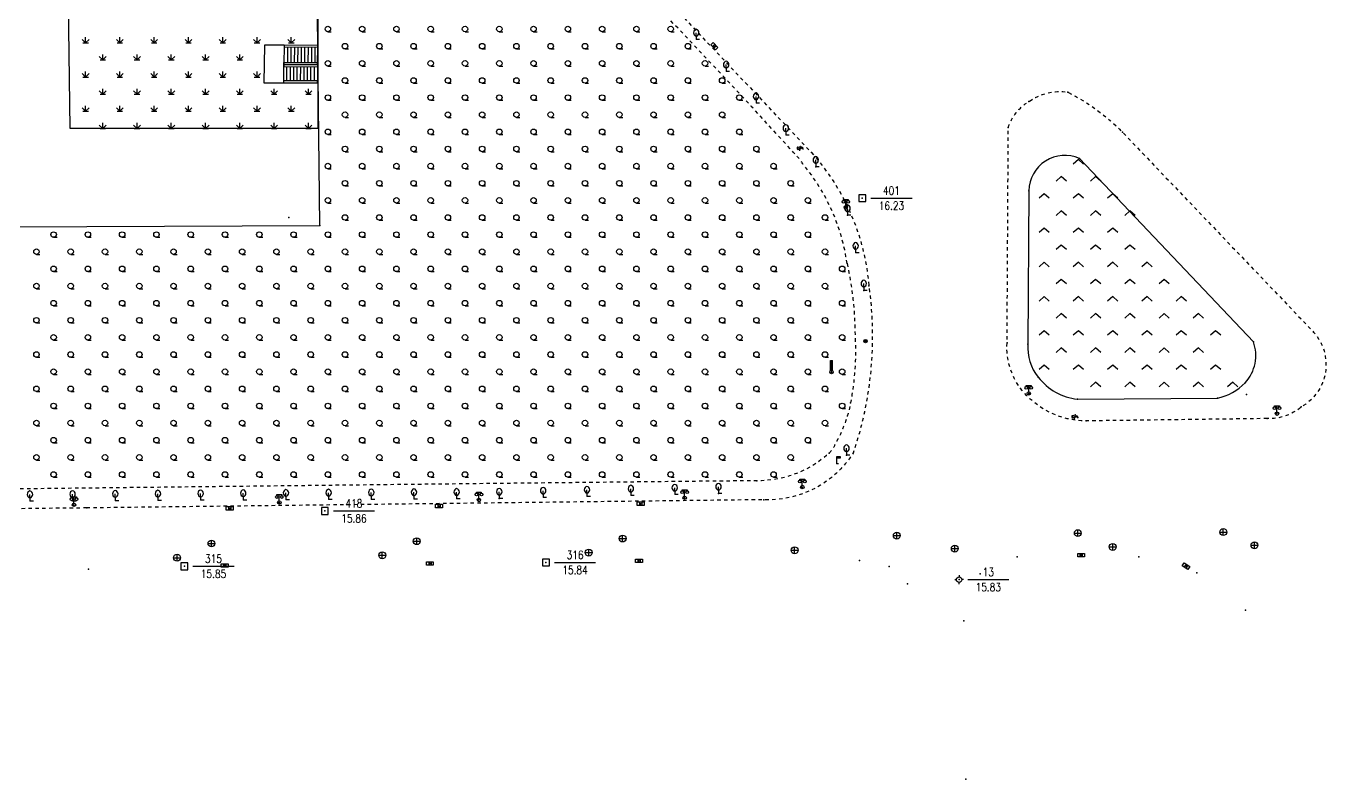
# Model space of a CAD drawing. Extents: x 1060 to 1934, y 610 to 1562.
# Drawn here: x 1744 to 1933.5, y 1170.9 to 1280.8 of the extents above; entities that cross this region are included whole.
import ezdxf
from ezdxf.enums import TextEntityAlignment as Align

# ---------------------------------------------------------------- set-up
doc = ezdxf.new("R2010")
doc.units = 0
doc.header["$LTSCALE"] = 0.5
doc.header["$PDSIZE"] = 0.2
doc.linetypes.add('X6', pattern=[2, 1, -1])
doc.layers.get('0').update_dxf_attribs({"linetype": 'CONTINUOUS'})
doc.layers.add('ASSIST', color=7, linetype='CONTINUOUS', plot=False)
for name, color, linetype in [('COMPONENT', 4, 'CONTINUOUS'), ('DLDW', 11, 'CONTINUOUS'), ('DLSS', 4, 'CONTINUOUS'), ('GXYZ', 2, 'CONTINUOUS'), ('JMD', 6, 'CONTINUOUS'), ('KZD', 1, 'CONTINUOUS'), ('ZBTZ', 3, 'CONTINUOUS'), ('ZDH', 1, 'CONTINUOUS')]:
    doc.layers.add(name, color=color, linetype=linetype)
doc.styles.add('HZ', font='rs.shx', dxfattribs={"width": 0.8, "bigfont": 'hztxt.shx'})

# ---------------------------------------------------------------- blocks, each defined once
blk = doc.blocks.new('gc041')
for p, q in [((-1, 0.5), (1, 0.5)), ((-1, -0.5), (-1, 0.5)), ((-0.33, 0.5), (-0.33, -0.5)), ((0.33, 0.5), (0.33, -0.5)), ((1, 0.5), (1, -0.5)), ((1, -0.5), (-1, -0.5))]:
    blk.add_line(p, q)
blk = doc.blocks.new('gc043')
for p, q in [((-1, 0), (1, 0)), ((0, -1), (0, 1))]:
    blk.add_line(p, q)
blk.add_circle((0, 0), 1)
blk = doc.blocks.new('gc097')
for p, q in [((-0.7, 2), (-0.7, 2.3)), ((-0.7, 2.3), (0.7, 2.3)), ((0, 0.5), (0, 2.3)), ((0.7, 2.3), (0.7, 2))]:
    blk.add_line(p, q)
for centre, radius in [((-0.7, 1.6), 0.4), ((0, 0), 0.5), ((0.73, 1.6), 0.4)]:
    blk.add_circle(centre, radius)
blk = doc.blocks.new('gcbj0612')
for p, q in [((-0.75, 0.26), (0.16, 0.53)), ((-0.57, -0.34), (0.34, -0.07))]:
    blk.add_line(p, q)
at = {"flags": 128}
for points in [[(-0.73, 0.26), (-0.77, 0.25), (-0.79, 0.23), (-0.81, 0.19), (-0.83, 0.15), (-0.84, 0.1), (-0.84, 0.05), (-0.84, -0.01), (-0.83, -0.07), (-0.81, -0.12), (-0.79, -0.18), (-0.77, -0.23), (-0.74, -0.27), (-0.7, -0.3), (-0.67, -0.33), (-0.63, -0.34), (-0.6, -0.34), (-0.57, -0.34), (-0.54, -0.32), (-0.51, -0.29), (-0.49, -0.25), (-0.48, -0.2), (-0.47, -0.15), (-0.47, -0.1), (-0.48, -0.04), (-0.49, 0.02), (-0.51, 0.07), (-0.54, 0.13), (-0.56, 0.17), (-0.6, 0.21), (-0.63, 0.24), (-0.67, 0.26), (-0.7, 0.27)], [(-0.71, 0.18), (-0.72, 0.17), (-0.75, 0.12), (-0.75, 0.04), (-0.74, -0.06), (-0.7, -0.15), (-0.66, -0.22), (-0.62, -0.25), (-0.6, -0.26), (-0.59, -0.24), (-0.57, -0.2), (-0.56, -0.12), (-0.58, -0.02), (-0.61, 0.08), (-0.66, 0.14), (-0.7, 0.17)]]:
    blk.add_lwpolyline(points, close=True, dxfattribs=at)
blk.add_lwpolyline([(0.3, -0.08), (0.33, -0.07), (0.36, -0.05), (0.38, -0.02), (0.4, 0.02), (0.41, 0.07), (0.42, 0.12), (0.41, 0.18), (0.41, 0.23), (0.39, 0.29), (0.37, 0.35), (0.35, 0.4), (0.32, 0.44), (0.28, 0.48), (0.25, 0.51), (0.21, 0.52), (0.18, 0.53), (0.15, 0.52)], dxfattribs=at)
at = {"extrusion": (0, 0, -1), "flags": 128}
blk.add_lwpolyline([(-0.4, 0.25), (-0.51, 0.28), (-0.61, 0.29), (-0.69, 0.27), (-0.77, 0.2), (-0.81, 0.09), (-0.82, -0.01), (-0.8, -0.06), (-0.76, -0.08), (-0.7, -0.09), (-0.64, -0.09), (-0.59, -0.07), (-0.57, -0.04), (-0.59, -0.01), (-0.63, 0.02), (-0.69, 0.03), (-0.75, 0.03), (-0.79, 0.02), (-0.84, -0.01), (-0.89, -0.1), (-0.91, -0.19), (-0.9, -0.29), (-0.87, -0.38)], dxfattribs=at)
blk.add_lwpolyline([(-0.09, -0.2), (-0.22, -0.54), (0.05, -0.54)], close=True)
blk = doc.blocks.new('*U25')
at = {"linetype": 'Continuous'}
for points in [[(-0.5, 0.06), (-0.49, -0.11), (-0.49, 0.11)], [(-0.5, 0), (-0.5, -0.06), (-0.5, 0.06)], [(-0.49, -0.11), (-0.5, 0.06), (-0.5, -0.06)], [(-0.49, 0.11), (-0.47, -0.17), (-0.47, 0.17)], [(-0.47, -0.17), (-0.49, 0.11), (-0.49, -0.11)], [(-0.47, 0.17), (-0.45, -0.22), (-0.45, 0.22)], [(-0.45, -0.22), (-0.47, 0.17), (-0.47, -0.17)], [(-0.45, 0.22), (-0.42, -0.27), (-0.42, 0.27)], [(-0.42, -0.27), (-0.45, 0.22), (-0.45, -0.22)], [(-0.42, 0.27), (-0.39, -0.31), (-0.39, 0.31)], [(-0.39, -0.31), (-0.42, 0.27), (-0.42, -0.27)], [(-0.39, 0.31), (-0.35, -0.35), (-0.35, 0.35)], [(-0.35, -0.35), (-0.39, 0.31), (-0.39, -0.31)], [(-0.35, 0.35), (-0.31, -0.39), (-0.31, 0.39)], [(-0.31, -0.39), (-0.35, 0.35), (-0.35, -0.35)], [(-0.31, 0.39), (-0.27, -0.42), (-0.27, 0.42)], [(-0.27, -0.42), (-0.31, 0.39), (-0.31, -0.39)], [(-0.27, 0.42), (-0.22, -0.45), (-0.22, 0.45)], [(-0.22, -0.45), (-0.27, 0.42), (-0.27, -0.42)], [(-0.22, 0.45), (-0.17, -0.47), (-0.17, 0.47)], [(-0.17, -0.47), (-0.22, 0.45), (-0.22, -0.45)], [(-0.17, 0.47), (-0.11, -0.49), (-0.11, 0.49)], [(-0.11, -0.49), (-0.17, 0.47), (-0.17, -0.47)], [(-0.11, 0.49), (-0.06, -0.5), (-0.06, 0.5)], [(-0.06, -0.5), (-0.11, 0.49), (-0.11, -0.49)], [(0, -0.5), (-0.06, 0.5), (-0.06, -0.5)], [(-0.06, 0.5), (0, -0.5), (0, 0.5)], [(0.06, -0.5), (0, 0.5), (0, -0.5)], [(0, 0.5), (0.06, -0.5), (0.06, 0.5)], [(0.11, -0.49), (0.06, 0.5), (0.06, -0.5)], [(0.06, 0.5), (0.11, -0.49), (0.11, 0.49)], [(0.17, -0.47), (0.11, 0.49), (0.11, -0.49)], [(0.11, 0.49), (0.17, -0.47), (0.17, 0.47)], [(0.22, -0.45), (0.17, 0.47), (0.17, -0.47)], [(0.17, 0.47), (0.22, -0.45), (0.22, 0.45)], [(0.27, -0.42), (0.22, 0.45), (0.22, -0.45)], [(0.22, 0.45), (0.27, -0.42), (0.27, 0.42)], [(0.31, -0.39), (0.27, 0.42), (0.27, -0.42)], [(0.27, 0.42), (0.31, -0.39), (0.31, 0.39)], [(0.35, -0.35), (0.31, 0.39), (0.31, -0.39)], [(0.31, 0.39), (0.35, -0.35), (0.35, 0.35)], [(0.39, -0.31), (0.35, 0.35), (0.35, -0.35)], [(0.35, 0.35), (0.39, -0.31), (0.39, 0.31)], [(0.42, -0.27), (0.39, 0.31), (0.39, -0.31)], [(0.39, 0.31), (0.42, -0.27), (0.42, 0.27)], [(0.45, -0.22), (0.42, 0.27), (0.42, -0.27)], [(0.42, 0.27), (0.45, -0.22), (0.45, 0.22)], [(0.47, -0.17), (0.45, 0.22), (0.45, -0.22)], [(0.45, 0.22), (0.47, -0.17), (0.47, 0.17)], [(0.49, -0.11), (0.47, 0.17), (0.47, -0.17)], [(0.47, 0.17), (0.49, -0.11), (0.49, 0.11)], [(0.5, -0.06), (0.49, 0.11), (0.49, -0.11)], [(0.49, 0.11), (0.5, -0.06), (0.5, 0.06)], [(0.5, 0), (0.5, 0.06), (0.5, -0.06)]]:
    blk.add_solid(points, dxfattribs=at)
blk = doc.blocks.new('gcbj0106')
blk.add_circle((0, 0), 0.5)
at = {"linetype": 'Continuous'}
blk.add_blockref('*U25', (0, 0), dxfattribs=at)
blk = doc.blocks.new('gcbj0213')
for p, q in [((0, 0), (0, 2)), ((0, 2), (1, 2)), ((1, 1.5), (0, 1.5)), ((0, 0), (0.5, 0)), ((1, 2), (1, 1.5))]:
    blk.add_line(p, q)
blk = doc.blocks.new('*U36')
at = {"linetype": 'Continuous'}
for points in [[(-0.25, 3.43), (-0.09, 0.49), (0.09, 0.49)], [(-0.25, 3.43), (-0.25, 0.43), (-0.09, 0.49)], [(0.09, 0.49), (0.25, 3.43), (-0.25, 3.43)], [(0.25, 3.43), (0.09, 0.49), (0.25, 0.43)]]:
    blk.add_solid(points, dxfattribs=at)
blk = doc.blocks.new('gc283')
for points in [[(-0.25, 0.43), (-0.25, 3.43)], [(-0.25, 3.43), (0.25, 3.43)], [(0.25, 0.43), (0.25, 3.43)]]:
    blk.add_lwpolyline(points)
blk.add_circle((0, 0), 0.5)
at = {"linetype": 'Continuous'}
blk.add_blockref('*U36', (0, 0), dxfattribs=at)
blk = doc.blocks.new('gc211')
for p, q in [((0, 0), (-1.5, -1.32)), ((1.5, -1.32), (0, 0))]:
    blk.add_line(p, q)
blk = doc.blocks.new('gc208')
blk.add_line((0, -0.8), (1, -0.8))
blk.add_circle((0, 0), 0.8)
blk = doc.blocks.new('A$C18D03DA0')
at = {"layer": 'ASSIST', "linetype": 'Continuous', "flags": 128}
for points in [[(0, 0), (4.91, 0.04), (4.93, -2.76), (0.02, -2.8)], [(4.93, -2.76), (0.02, -2.8), (0.04, -5.47), (4.96, -5.43)]]:
    blk.add_lwpolyline(points, close=True, dxfattribs=at)
at = {"layer": 'JMD', "linetype": 'Continuous'}
for p, q in [((0, 0), (4.91, 0.04)), ((0, 0), (0, -0.3)), ((4.91, 0.04), (4.91, -0.26)), ((0, -0.3), (4.91, -0.26)), ((0.41, -0.3), (0.43, -2.49)), ((0.91, -0.29), (0.93, -2.49)), ((1.41, -0.29), (1.43, -2.49)), ((1.91, -0.28), (1.93, -2.48)), ((2.41, -0.28), (2.43, -2.48)), ((2.91, -0.28), (2.93, -2.47)), ((3.41, -0.27), (3.43, -2.47)), ((3.91, -0.27), (3.93, -2.47)), ((4.41, -0.26), (4.43, -2.46)), ((4.91, -0.26), (4.93, -2.46)), ((4.93, -2.46), (0.02, -2.5)), ((0.02, -2.8), (0.02, -2.5)), ((0.02, -2.8), (4.93, -2.76)), ((4.93, -2.76), (0.02, -2.8)), ((0.02, -2.8), (0.03, -3.1)), ((4.94, -3.06), (0.03, -3.1)), ((0.03, -3.1), (0.04, -5.17)), ((0.53, -3.09), (0.54, -5.17)), ((1.03, -3.09), (1.04, -5.16)), ((1.53, -3.09), (1.54, -5.16)), ((2.03, -3.08), (2.04, -5.16)), ((2.53, -3.08), (2.54, -5.15)), ((3.03, -3.07), (3.04, -5.15)), ((3.53, -3.07), (3.54, -5.14)), ((4.03, -3.07), (4.04, -5.14)), ((4.53, -3.06), (4.54, -5.14)), ((4.93, -2.76), (4.93, -2.46)), ((4.93, -2.76), (4.94, -3.06)), ((0.04, -5.17), (4.95, -5.13)), ((0.04, -5.47), (0.04, -5.17)), ((4.96, -5.43), (0.04, -5.47)), ((4.96, -5.43), (4.95, -5.13))]:
    blk.add_line(p, q, dxfattribs=at)
at = {"layer": 'JMD', "linetype": 'Continuous', "flags": 128}
blk.add_lwpolyline([(4.91, 0.04), (7.76, 0.04), (7.85, -5.43), (4.96, -5.43)], dxfattribs=at)
blk = doc.blocks.new('A$C4BB10431')
at = {"linetype": 'Continuous', "xscale": -1}
blk.add_blockref('A$C18D03DA0', (0, 0), dxfattribs=at)
blk = doc.blocks.new('gc124')
for p, q in [((-1, 1), (0, 0)), ((-0.8, 0), (0.8, 0)), ((0, 0), (0, 1.6)), ((0, 0), (1, 1))]:
    blk.add_line(p, q)
blk = doc.blocks.new('gc143')
for p, q in [((0, 1), (0, 2)), ((0, 1), (0, 0)), ((1, 0), (0, 0))]:
    blk.add_line(p, q)
for centre, start, end in [((0.225, 2), 102.68038, 257.31962), ((-0.225, 2), 282.68038, 77.31962)]:
    blk.add_arc(centre, 1.025, start, end)
blk = doc.blocks.new('gc115')
blk.add_lwpolyline([(-1, -1), (1, -1), (1, 1), (-1, 1)], close=True)
blk.add_point((0, 0))
blk = doc.blocks.new('gc116')
for p, q in [((-1.3, 0), (-0.8, 0)), ((0, 1.3), (0, 0.8)), ((1.3, 0), (0.8, 0)), ((0, -1.3), (0, -0.8))]:
    blk.add_line(p, q)
blk.add_circle((0, 0), 0.8)
blk.add_point((0, 0))

msp = doc.modelspace()

# ---------------------------------------------------------------- linework, layer by layer
at = {"layer": 'DLSS', "linetype": 'X6', "elevation": 15.78, "flags": 128}
msp.add_lwpolyline([(1752.82, 1210.46), (1715.21, 1210.03, -0.152033), (1709.2, 1212.85, -0.099917), (1707.51, 1214.92), (1707.22, 1248.81), (1707.19, 1249.81), (1707.38, 1261.51), (1707.11, 1283.96), (1707.11, 1287.74), (1706.8, 1299.64), (1705.39, 1406.87, -0.310413), (1711.16, 1414.98, -0.120813), (1721.67, 1406.89), (1774.03, 1351.63), (1858.49, 1262.34, -0.164033), (1866.87, 1242.87, -0.116425), (1864.59, 1218.47, -0.269338), (1851.57, 1211.66), (1752.82, 1210.46)], format="xyb", dxfattribs=at)
at = {"layer": 'DLSS', "linetype": 'X6', "flags": 128}
for points in [[(1863.7, 1246.13, 0.137766), (1857.33, 1260.57, 0.036452), (1855.89, 1262.34, 0.011246), (1822.37, 1297.59, -0.005081), (1772.07, 1349.61, -0.000115), (1754.53, 1368.12, -0.000147), (1740.84, 1382.59), (1720.96, 1405.73), (1719.98, 1406.89, -0.180775), (1720.01, 1406.95, -0.010179), (1721, 1407.69)], [(1863.7, 1246.13, -0.052455), (1864.86, 1235.58, -0.061325), (1864.2, 1225.79, -0.085896), (1861.97, 1219.8, -0.092032), (1861.08, 1218.45, -0.03684), (1860.68, 1218.09, -0.179743), (1850.54, 1214.43, 0.000316), (1781.25, 1213.67, 0.000032), (1709.2, 1212.85)]]:
    msp.add_lwpolyline(points, format="xyb", dxfattribs=at)
at = {"layer": 'DLSS', "linetype": 'X6', "elevation": 15.87, "flags": 128}
msp.add_lwpolyline([(1924.96, 1223.5), (1898.56, 1223.16, -0.234187), (1889.01, 1227.9, -0.179333), (1887.03, 1234.54), (1887.21, 1265.97, -0.181072), (1890.21, 1269.76, -0.197246), (1895.9, 1271.13, -0.08331), (1903.87, 1265.28), (1931.74, 1236.12, -0.477925), (1929.93, 1225.19, -0.191718), (1924.96, 1223.5)], format="xyb", close=True, dxfattribs=at)
at = {"layer": 'JMD', "linetype": 'Continuous', "flags": 128}
for points in [[(1571.61, 1250.74), (1786.79, 1251.69), (1786.26, 1299.57), (1571.08, 1298.61)], [(1786.5, 1284.4), (1786.5, 1265.84), (1750.38, 1265.84), (1750.15, 1283.96), (1750.15, 1284.4)]]:
    msp.add_lwpolyline(points, close=True, dxfattribs=at)
at = {"layer": 'KZD', "linetype": 'Continuous'}
for p, q in [((1867.17, 1255.67), (1873.17, 1255.67)), ((1788.78, 1210.02), (1794.78, 1210.02)), ((1821.03, 1202.5), (1827.03, 1202.5)), ((1768.3, 1201.95), (1774.3, 1201.95)), ((1881.29, 1200), (1887.29, 1200))]:
    msp.add_line(p, q, dxfattribs=at)
at = {"layer": 'ZBTZ', "linetype": 'Continuous', "elevation": 16.55, "flags": 128}
msp.add_lwpolyline([(1922.96, 1234.71), (1897.58, 1261.45, 0.541349), (1890.22, 1256.74), (1890.07, 1234.37, 0.1921), (1891.58, 1229.54, 0.19882), (1897.29, 1226.31), (1917.7, 1226.48, 0.1585), (1921.76, 1228.74, 0.282047), (1922.96, 1234.71)], format="xyb", close=True, dxfattribs=at)
at = {"layer": 'ZDH', "linetype": 'Continuous'}
for p in [(1844.35, 1277.83, 16.04), (1844.35, 1277.83, 16.04), (1844.33, 1277.81, 16.04), (1844.33, 1277.81, 16.04), (1895.9, 1271.13, 16.63), (1895.9, 1271.13, 16.63), (1890.21, 1269.76, 16.63), (1890.21, 1269.76, 16.63), (1887.21, 1265.97, 16.43), (1887.21, 1265.97, 16.43), (1903.87, 1265.28, 16.71), (1903.87, 1265.28, 16.71), (1856.82, 1262.96, 16.29), (1856.82, 1262.96, 16.29), (1858.49, 1262.34, 16.13), (1858.49, 1262.34, 16.13), (1897.58, 1261.45, 16.9), (1897.58, 1261.45, 16.9), (1859.13, 1260.24, 16.4), (1859.13, 1260.24, 16.4), (1865.92, 1255.67, 16.23), (1890.22, 1256.74, 16.39), (1890.22, 1256.74, 16.39), (1863.51, 1254.33, 16.29), (1863.51, 1254.33, 16.29), (1863.76, 1253.17, 16.46), (1863.76, 1253.17, 16.46), (1782.28, 1252.83, 23.53), (1782.28, 1252.83, 23.53), (1786.79, 1251.69, 23.67), (1786.79, 1251.69, 23.67), (1863.7, 1246.13, 16.27), (1863.7, 1246.13, 16.27), (1866.13, 1242.2, 16.28), (1866.13, 1242.2, 16.28), (1866.87, 1242.87, 16.05), (1866.87, 1242.87, 16.05), (1931.74, 1236.12, 16.32), (1931.74, 1236.12, 16.32), (1866.38, 1234.81, 16.13), (1866.38, 1234.81, 16.13), (1887.03, 1234.54, 15.84), (1887.03, 1234.54, 15.84), (1890.07, 1234.37, 15.96), (1890.07, 1234.37, 15.96), (1922.96, 1234.71, 16.55), (1922.96, 1234.71, 16.55), (1861.43, 1230.28, 17.04), (1861.43, 1230.28, 17.04), (1891.58, 1229.54, 15.94), (1891.58, 1229.54, 15.94), (1921.76, 1228.74, 16.18), (1921.76, 1228.74, 16.18), (1889.01, 1227.9, 15.74), (1889.01, 1227.9, 15.74), (1890.19, 1227.17, 15.91), (1890.19, 1227.17, 15.91), (1921.97, 1227.01, 16.44), (1921.97, 1227.01, 16.44), (1864.2, 1225.79, 16.05), (1864.2, 1225.79, 16.05), (1897.29, 1226.31, 15.93), (1897.29, 1226.31, 15.93), (1917.7, 1226.48, 15.97), (1917.7, 1226.48, 15.97), (1929.93, 1225.19, 15.91), (1929.93, 1225.19, 15.91), (1896.89, 1223.77, 15.91), (1896.89, 1223.77, 15.91), (1898.56, 1223.16, 15.75), (1898.56, 1223.16, 15.75), (1924.95, 1223.5, 15.86), (1924.95, 1223.5, 15.86), (1924.96, 1223.5, 15.87), (1924.96, 1223.5, 15.87), (1926.39, 1224.22, 16.02), (1926.39, 1224.22, 16.02), (1861.08, 1218.45, 15.95), (1861.08, 1218.45, 15.95), (1863.62, 1218.17, 15.98), (1863.62, 1218.17, 15.98), (1864.59, 1218.47, 15.84), (1864.59, 1218.47, 15.84), (1862.21, 1216.96, 15.98), (1862.21, 1216.96, 15.98), (1850.54, 1214.43, 16), (1850.54, 1214.43, 16), (1857.17, 1213.51, 15.95), (1857.17, 1213.51, 15.95), (1810.01, 1211.62, 15.95), (1810.01, 1211.62, 15.95), (1812.98, 1211.82, 15.99), (1812.98, 1211.82, 15.99), (1840.01, 1211.95, 15.98), (1840.01, 1211.95, 15.98), (1844.95, 1212.55, 16.03), (1844.95, 1212.55, 16.03), (1851.57, 1211.66, 15.83), (1851.57, 1211.66, 15.83), (1750.95, 1210.92, 15.88), (1750.95, 1210.92, 15.88), (1752.82, 1210.46, 15.78), (1752.82, 1210.46, 15.78), (1773.66, 1210.4, 15.83), (1773.66, 1210.4, 15.83), (1780.9, 1211.26, 15.89), (1780.9, 1211.26, 15.89), (1787.53, 1210.02, 15.85), (1787.53, 1210.02, 15.86), (1804.2, 1210.74, 15.82), (1804.2, 1210.74, 15.82), (1833.59, 1211.08, 15.82), (1833.59, 1211.08, 15.82), (1830.97, 1205.99, 15.87), (1830.97, 1205.99, 15.87), (1870.95, 1206.42, 15.91), (1897.35, 1206.78, 15.85), (1918.57, 1206.94, 15.94), (1771, 1205.27, 15.88), (1771, 1205.27, 15.88), (1800.94, 1205.6, 15.88), (1800.94, 1205.6, 15.88), (1826.02, 1203.94, 15.84), (1826.02, 1203.94, 15.84), (1856.05, 1204.28, 15.85), (1856.05, 1204.28, 15.85), (1879.41, 1204.52, 15.88), (1902.44, 1204.76, 15.81), (1923.11, 1205.01, 15.93), (1765.99, 1203.19, 15.85), (1765.99, 1203.19, 15.85), (1772.94, 1202.05, 15.8), (1772.94, 1202.05, 15.8), (1795.92, 1203.55, 15.85), (1795.92, 1203.55, 15.85), (1802.86, 1202.36, 15.82), (1802.86, 1202.36, 15.82), (1819.78, 1202.5, 15.84), (1833.35, 1202.73, 15.8), (1833.35, 1202.73, 15.8), (1865.5, 1202.79, 15.82), (1865.5, 1202.79, 15.82), (1888.52, 1203.31, 15.77), (1897.83, 1203.56, 15.76), (1906.26, 1203.34, 15.79), (1753.06, 1201.5, 15.78), (1753.06, 1201.5, 15.78), (1767.05, 1201.95, 15.85), (1869.83, 1201.89, 15.84), (1869.83, 1201.89, 15.84), (1883.09, 1200.83, 15.77), (1913.13, 1201.97, 15.78), (1914.69, 1200.98, 15.79), (1872.51, 1199.37, 15.79), (1872.51, 1199.37, 15.79), (1880.04, 1200, 15.83), (1880.04, 1200, 15.83), (1880.04, 1200, 15.83), (1921.79, 1195.52, 15.82), (1880.71, 1193.96, 15.75), (1881, 1170.9, 15.56)]:
    msp.add_point(p, dxfattribs=at)

# ---------------------------------------------------------------- block references
at = {"linetype": 'Continuous'}
msp.add_blockref('A$C4BB10431', (1786.5, 1277.94), dxfattribs=at)
at = {"layer": 'COMPONENT', "linetype": 'Continuous', "xscale": 0.5, "yscale": 0.5}
for name, p in [('gcbj0612', (1856.82, 1262.96, 16.29)), ('gcbj0106', (1866.38, 1234.81, 16.13)), ('gcbj0612', (1896.89, 1223.77, 15.91)), ('gcbj0213', (1862.21, 1216.96, 15.98))]:
    msp.add_blockref(name, p, dxfattribs=at)
at = {"layer": 'DLDW', "linetype": 'Continuous', "xscale": 0.5, "yscale": 0.5}
for name, p in [('gc097', (1863.51, 1254.33, 16.29)), ('gc283', (1861.43, 1230.28, 17.04)), ('gc097', (1890.19, 1227.17, 15.91)), ('gc097', (1926.39, 1224.22, 16.02)), ('gc097', (1857.17, 1213.51, 15.95)), ('gc097', (1750.95, 1210.92, 15.88)), ('gc097', (1780.9, 1211.26, 15.89)), ('gc097', (1810.01, 1211.62, 15.95)), ('gc097', (1840.01, 1211.95, 15.98))]:
    msp.add_blockref(name, p, dxfattribs=at)
at = {"layer": 'GXYZ', "linetype": 'Continuous', "xscale": 0.5, "yscale": 0.5, "zscale": 0.5}
for p, rotation in [((1844.35, 1277.83, 16.04), 313.0776652794378), ((1913.13, 1201.97, 15.78), 327.0112730713906)]:
    msp.add_blockref('gc041', p, dxfattribs=dict(at, rotation=rotation))
for p in [(1773.66, 1210.4, 15.83), (1804.2, 1210.74, 15.82), (1833.59, 1211.08, 15.82), (1772.94, 1202.05, 15.8), (1802.86, 1202.36, 15.82), (1833.35, 1202.73, 15.8), (1897.83, 1203.56, 15.76)]:
    msp.add_blockref('gc041', p, dxfattribs=at)
at = {"layer": 'GXYZ', "linetype": 'Continuous', "xscale": 0.5, "yscale": 0.5}
for p in [(1800.94, 1205.6), (1830.97, 1205.99), (1870.95, 1206.42, 15.91), (1897.35, 1206.78, 15.85), (1918.57, 1206.94, 15.94), (1771, 1205.27), (1795.92, 1203.55), (1826.02, 1203.94), (1856.05, 1204.28), (1879.41, 1204.52, 15.88), (1902.44, 1204.76, 15.81), (1923.11, 1205.01, 15.93), (1765.99, 1203.19)]:
    msp.add_blockref('gc043', p, dxfattribs=at)
at = {"layer": 'KZD', "linetype": 'Continuous', "xscale": 0.5, "yscale": 0.5}
for name, p in [('gc115', (1865.92, 1255.67, 16.23)), ('gc115', (1787.53, 1210.02, 15.86)), ('gc115', (1767.05, 1201.95, 15.85)), ('gc115', (1819.78, 1202.5, 15.84)), ('gc116', (1880.04, 1200, 15.83))]:
    msp.add_blockref(name, p, dxfattribs=at)
at = {"layer": 'ZBTZ', "linetype": 'Continuous', "xscale": 0.5, "yscale": 0.5}
for name, p in [('gc208', (1787.98, 1280.35)), ('gc208', (1792.98, 1280.35)), ('gc208', (1797.98, 1280.35)), ('gc208', (1802.98, 1280.35)), ('gc208', (1807.98, 1280.35)), ('gc208', (1812.98, 1280.35)), ('gc208', (1817.98, 1280.35)), ('gc208', (1822.98, 1280.35)), ('gc208', (1827.98, 1280.35)), ('gc208', (1832.98, 1280.35)), ('gc208', (1837.98, 1280.35)), ('gc143', (1841.7, 1278.81, 15.93)), ('gc124', (1752.65, 1278.34)), ('gc124', (1757.65, 1278.34)), ('gc124', (1762.65, 1278.34)), ('gc124', (1767.65, 1278.34)), ('gc124', (1772.65, 1278.34)), ('gc124', (1777.65, 1278.34)), ('gc124', (1782.65, 1278.34)), ('gc208', (1790.48, 1277.85)), ('gc208', (1795.48, 1277.85)), ('gc208', (1800.48, 1277.85)), ('gc208', (1805.48, 1277.85)), ('gc208', (1810.48, 1277.85)), ('gc208', (1815.48, 1277.85)), ('gc208', (1820.48, 1277.85)), ('gc208', (1825.48, 1277.85)), ('gc208', (1830.48, 1277.85)), ('gc208', (1835.48, 1277.85)), ('gc208', (1840.48, 1277.85)), ('gc124', (1755.15, 1275.84)), ('gc124', (1760.15, 1275.84)), ('gc124', (1765.15, 1275.84)), ('gc124', (1770.15, 1275.84)), ('gc124', (1775.15, 1275.84)), ('gc124', (1752.65, 1273.34)), ('gc124', (1757.65, 1273.34)), ('gc124', (1762.65, 1273.34)), ('gc124', (1767.65, 1273.34)), ('gc124', (1772.65, 1273.34)), ('gc124', (1777.65, 1273.34)), ('gc208', (1787.98, 1275.35)), ('gc208', (1792.98, 1275.35)), ('gc208', (1797.98, 1275.35)), ('gc208', (1802.98, 1275.35)), ('gc208', (1807.98, 1275.35)), ('gc208', (1812.98, 1275.35)), ('gc208', (1817.98, 1275.35)), ('gc208', (1822.98, 1275.35)), ('gc208', (1827.98, 1275.35)), ('gc208', (1832.98, 1275.35)), ('gc208', (1837.98, 1275.35)), ('gc208', (1842.98, 1275.35)), ('gc143', (1846.06, 1274.16, 15.93)), ('gc208', (1790.48, 1272.85)), ('gc208', (1795.48, 1272.85)), ('gc208', (1800.48, 1272.85)), ('gc208', (1805.48, 1272.85)), ('gc208', (1810.48, 1272.85)), ('gc208', (1815.48, 1272.85)), ('gc208', (1820.48, 1272.85)), ('gc208', (1825.48, 1272.85)), ('gc208', (1830.48, 1272.85)), ('gc208', (1835.48, 1272.85)), ('gc208', (1840.48, 1272.85)), ('gc208', (1845.48, 1272.85)), ('gc124', (1755.15, 1270.84)), ('gc124', (1760.15, 1270.84)), ('gc124', (1765.15, 1270.84)), ('gc124', (1770.15, 1270.84)), ('gc124', (1775.15, 1270.84)), ('gc124', (1780.15, 1270.84)), ('gc124', (1785.15, 1270.84)), ('gc208', (1787.98, 1270.35)), ('gc208', (1792.98, 1270.35)), ('gc208', (1797.98, 1270.35)), ('gc208', (1802.98, 1270.35)), ('gc208', (1807.98, 1270.35)), ('gc208', (1812.98, 1270.35)), ('gc208', (1817.98, 1270.35)), ('gc208', (1822.98, 1270.35)), ('gc208', (1827.98, 1270.35)), ('gc208', (1832.98, 1270.35)), ('gc208', (1837.98, 1270.35)), ('gc208', (1842.98, 1270.35)), ('gc208', (1847.98, 1270.35)), ('gc143', (1850.42, 1269.52, 15.93)), ('gc124', (1752.65, 1268.34)), ('gc124', (1757.65, 1268.34)), ('gc124', (1762.65, 1268.34)), ('gc124', (1767.65, 1268.34)), ('gc124', (1772.65, 1268.34)), ('gc124', (1777.65, 1268.34)), ('gc124', (1782.65, 1268.34)), ('gc124', (1755.15, 1265.84)), ('gc124', (1760.15, 1265.84)), ('gc124', (1765.15, 1265.84)), ('gc124', (1770.15, 1265.84)), ('gc124', (1775.15, 1265.84)), ('gc124', (1780.15, 1265.84)), ('gc124', (1785.15, 1265.84)), ('gc208', (1790.48, 1267.85)), ('gc208', (1795.48, 1267.85)), ('gc208', (1800.48, 1267.85)), ('gc208', (1805.48, 1267.85)), ('gc208', (1810.48, 1267.85)), ('gc208', (1815.48, 1267.85)), ('gc208', (1820.48, 1267.85)), ('gc208', (1825.48, 1267.85)), ('gc208', (1830.48, 1267.85)), ('gc208', (1835.48, 1267.85)), ('gc208', (1840.48, 1267.85)), ('gc208', (1845.48, 1267.85)), ('gc208', (1787.98, 1265.35)), ('gc208', (1792.98, 1265.35)), ('gc208', (1797.98, 1265.35)), ('gc208', (1802.98, 1265.35)), ('gc208', (1807.98, 1265.35)), ('gc208', (1812.98, 1265.35)), ('gc208', (1817.98, 1265.35)), ('gc208', (1822.98, 1265.35)), ('gc208', (1827.98, 1265.35)), ('gc208', (1832.98, 1265.35)), ('gc208', (1837.98, 1265.35)), ('gc208', (1842.98, 1265.35)), ('gc208', (1847.98, 1265.35)), ('gc143', (1854.77, 1264.88, 15.93)), ('gc208', (1790.48, 1262.85)), ('gc208', (1795.48, 1262.85)), ('gc208', (1800.48, 1262.85)), ('gc208', (1805.48, 1262.85)), ('gc208', (1810.48, 1262.85)), ('gc208', (1815.48, 1262.85)), ('gc208', (1820.48, 1262.85)), ('gc208', (1825.48, 1262.85)), ('gc208', (1830.48, 1262.85)), ('gc208', (1835.48, 1262.85)), ('gc208', (1840.48, 1262.85)), ('gc208', (1845.48, 1262.85)), ('gc208', (1850.48, 1262.85)), ('gc143', (1859.13, 1260.24, 16.4)), ('gc211', (1897.44, 1261.31)), ('gc208', (1787.98, 1260.35)), ('gc208', (1792.98, 1260.35)), ('gc208', (1797.98, 1260.35)), ('gc208', (1802.98, 1260.35)), ('gc208', (1807.98, 1260.35)), ('gc208', (1812.98, 1260.35)), ('gc208', (1817.98, 1260.35)), ('gc208', (1822.98, 1260.35)), ('gc208', (1827.98, 1260.35)), ('gc208', (1832.98, 1260.35)), ('gc208', (1837.98, 1260.35)), ('gc208', (1842.98, 1260.35)), ('gc208', (1847.98, 1260.35)), ('gc208', (1852.98, 1260.35)), ('gc208', (1790.48, 1257.85)), ('gc208', (1795.48, 1257.85)), ('gc208', (1800.48, 1257.85)), ('gc208', (1805.48, 1257.85)), ('gc208', (1810.48, 1257.85)), ('gc208', (1815.48, 1257.85)), ('gc208', (1820.48, 1257.85)), ('gc208', (1825.48, 1257.85)), ('gc208', (1830.48, 1257.85)), ('gc208', (1835.48, 1257.85)), ('gc208', (1840.48, 1257.85)), ('gc208', (1845.48, 1257.85)), ('gc208', (1850.48, 1257.85)), ('gc208', (1855.48, 1257.85)), ('gc211', (1894.94, 1258.81)), ('gc211', (1899.94, 1258.81)), ('gc208', (1787.98, 1255.35)), ('gc208', (1792.98, 1255.35)), ('gc208', (1797.98, 1255.35)), ('gc208', (1802.98, 1255.35)), ('gc208', (1807.98, 1255.35)), ('gc208', (1812.98, 1255.35)), ('gc208', (1817.98, 1255.35)), ('gc208', (1822.98, 1255.35)), ('gc208', (1827.98, 1255.35)), ('gc208', (1832.98, 1255.35)), ('gc208', (1837.98, 1255.35)), ('gc208', (1842.98, 1255.35)), ('gc208', (1847.98, 1255.35)), ('gc208', (1852.98, 1255.35)), ('gc208', (1857.98, 1255.35)), ('gc211', (1892.44, 1256.31)), ('gc211', (1897.44, 1256.31)), ('gc211', (1902.44, 1256.31)), ('gc208', (1790.48, 1252.85)), ('gc208', (1795.48, 1252.85)), ('gc208', (1800.48, 1252.85)), ('gc208', (1805.48, 1252.85)), ('gc208', (1810.48, 1252.85)), ('gc208', (1815.48, 1252.85)), ('gc208', (1820.48, 1252.85)), ('gc208', (1825.48, 1252.85)), ('gc208', (1830.48, 1252.85)), ('gc208', (1835.48, 1252.85)), ('gc208', (1840.48, 1252.85)), ('gc208', (1845.48, 1252.85)), ('gc208', (1850.48, 1252.85)), ('gc208', (1855.48, 1252.85)), ('gc208', (1860.48, 1252.85)), ('gc143', (1863.76, 1253.17, 16.46)), ('gc211', (1894.94, 1253.81)), ('gc211', (1899.94, 1253.81)), ('gc211', (1904.94, 1253.81)), ('gc211', (1892.44, 1251.31)), ('gc211', (1897.44, 1251.31)), ('gc211', (1902.44, 1251.31)), ('gc208', (1747.98, 1250.35)), ('gc208', (1752.98, 1250.35)), ('gc208', (1757.98, 1250.35)), ('gc208', (1762.98, 1250.35)), ('gc208', (1767.98, 1250.35)), ('gc208', (1772.98, 1250.35)), ('gc208', (1777.98, 1250.35)), ('gc208', (1782.98, 1250.35)), ('gc208', (1787.98, 1250.35)), ('gc208', (1792.98, 1250.35)), ('gc208', (1797.98, 1250.35)), ('gc208', (1802.98, 1250.35)), ('gc208', (1807.98, 1250.35)), ('gc208', (1812.98, 1250.35)), ('gc208', (1817.98, 1250.35)), ('gc208', (1822.98, 1250.35)), ('gc208', (1827.98, 1250.35)), ('gc208', (1832.98, 1250.35)), ('gc208', (1837.98, 1250.35)), ('gc208', (1842.98, 1250.35)), ('gc208', (1847.98, 1250.35)), ('gc208', (1852.98, 1250.35)), ('gc208', (1857.98, 1250.35)), ('gc208', (1745.48, 1247.85)), ('gc208', (1750.48, 1247.85)), ('gc208', (1755.48, 1247.85)), ('gc208', (1760.48, 1247.85)), ('gc208', (1765.48, 1247.85)), ('gc208', (1770.48, 1247.85)), ('gc208', (1775.48, 1247.85)), ('gc208', (1780.48, 1247.85)), ('gc208', (1785.48, 1247.85)), ('gc208', (1790.48, 1247.85)), ('gc208', (1795.48, 1247.85)), ('gc208', (1800.48, 1247.85)), ('gc208', (1805.48, 1247.85)), ('gc208', (1810.48, 1247.85)), ('gc208', (1815.48, 1247.85)), ('gc208', (1820.48, 1247.85)), ('gc208', (1825.48, 1247.85)), ('gc208', (1830.48, 1247.85)), ('gc208', (1835.48, 1247.85)), ('gc208', (1840.48, 1247.85)), ('gc208', (1845.48, 1247.85)), ('gc208', (1850.48, 1247.85)), ('gc208', (1855.48, 1247.85)), ('gc208', (1860.48, 1247.85)), ('gc143', (1864.95, 1247.69, 16.46)), ('gc211', (1894.94, 1248.81)), ('gc211', (1899.94, 1248.81)), ('gc211', (1904.94, 1248.81)), ('gc208', (1747.98, 1245.35)), ('gc208', (1752.98, 1245.35)), ('gc208', (1757.98, 1245.35)), ('gc208', (1762.98, 1245.35)), ('gc208', (1767.98, 1245.35)), ('gc208', (1772.98, 1245.35)), ('gc208', (1777.98, 1245.35)), ('gc208', (1782.98, 1245.35)), ('gc208', (1787.98, 1245.35)), ('gc208', (1792.98, 1245.35)), ('gc208', (1797.98, 1245.35)), ('gc208', (1802.98, 1245.35)), ('gc208', (1807.98, 1245.35)), ('gc208', (1812.98, 1245.35)), ('gc208', (1817.98, 1245.35)), ('gc208', (1822.98, 1245.35)), ('gc208', (1827.98, 1245.35)), ('gc208', (1832.98, 1245.35)), ('gc208', (1837.98, 1245.35)), ('gc208', (1842.98, 1245.35)), ('gc208', (1847.98, 1245.35)), ('gc208', (1852.98, 1245.35)), ('gc208', (1857.98, 1245.35)), ('gc208', (1862.98, 1245.35)), ('gc211', (1892.44, 1246.31)), ('gc211', (1897.44, 1246.31)), ('gc211', (1902.44, 1246.31)), ('gc211', (1907.44, 1246.31)), ('gc143', (1866.13, 1242.2, 16.28)), ('gc211', (1894.94, 1243.81)), ('gc211', (1899.94, 1243.81)), ('gc211', (1904.94, 1243.81)), ('gc211', (1909.94, 1243.81)), ('gc208', (1745.48, 1242.85)), ('gc208', (1750.48, 1242.85)), ('gc208', (1755.48, 1242.85)), ('gc208', (1760.48, 1242.85)), ('gc208', (1765.48, 1242.85)), ('gc208', (1770.48, 1242.85)), ('gc208', (1775.48, 1242.85)), ('gc208', (1780.48, 1242.85)), ('gc208', (1785.48, 1242.85)), ('gc208', (1790.48, 1242.85)), ('gc208', (1795.48, 1242.85)), ('gc208', (1800.48, 1242.85)), ('gc208', (1805.48, 1242.85)), ('gc208', (1810.48, 1242.85)), ('gc208', (1815.48, 1242.85)), ('gc208', (1820.48, 1242.85)), ('gc208', (1825.48, 1242.85)), ('gc208', (1830.48, 1242.85)), ('gc208', (1835.48, 1242.85)), ('gc208', (1840.48, 1242.85)), ('gc208', (1845.48, 1242.85)), ('gc208', (1850.48, 1242.85)), ('gc208', (1855.48, 1242.85)), ('gc208', (1860.48, 1242.85)), ('gc208', (1747.98, 1240.35)), ('gc208', (1752.98, 1240.35)), ('gc208', (1757.98, 1240.35)), ('gc208', (1762.98, 1240.35)), ('gc208', (1767.98, 1240.35)), ('gc208', (1772.98, 1240.35)), ('gc208', (1777.98, 1240.35)), ('gc208', (1782.98, 1240.35)), ('gc208', (1787.98, 1240.35)), ('gc208', (1792.98, 1240.35)), ('gc208', (1797.98, 1240.35)), ('gc208', (1802.98, 1240.35)), ('gc208', (1807.98, 1240.35)), ('gc208', (1812.98, 1240.35)), ('gc208', (1817.98, 1240.35)), ('gc208', (1822.98, 1240.35)), ('gc208', (1827.98, 1240.35)), ('gc208', (1832.98, 1240.35)), ('gc208', (1837.98, 1240.35)), ('gc208', (1842.98, 1240.35)), ('gc208', (1847.98, 1240.35)), ('gc208', (1852.98, 1240.35)), ('gc208', (1857.98, 1240.35)), ('gc208', (1862.98, 1240.35)), ('gc211', (1892.44, 1241.31)), ('gc211', (1897.44, 1241.31)), ('gc211', (1902.44, 1241.31)), ('gc211', (1907.44, 1241.31)), ('gc211', (1912.44, 1241.31)), ('gc208', (1745.48, 1237.85)), ('gc208', (1750.48, 1237.85)), ('gc208', (1755.48, 1237.85)), ('gc208', (1760.48, 1237.85)), ('gc208', (1765.48, 1237.85)), ('gc208', (1770.48, 1237.85)), ('gc208', (1775.48, 1237.85)), ('gc208', (1780.48, 1237.85)), ('gc208', (1785.48, 1237.85)), ('gc208', (1790.48, 1237.85)), ('gc208', (1795.48, 1237.85)), ('gc208', (1800.48, 1237.85)), ('gc208', (1805.48, 1237.85)), ('gc208', (1810.48, 1237.85)), ('gc208', (1815.48, 1237.85)), ('gc208', (1820.48, 1237.85)), ('gc208', (1825.48, 1237.85)), ('gc208', (1830.48, 1237.85)), ('gc208', (1835.48, 1237.85)), ('gc208', (1840.48, 1237.85)), ('gc208', (1845.48, 1237.85)), ('gc208', (1850.48, 1237.85)), ('gc208', (1855.48, 1237.85)), ('gc208', (1860.48, 1237.85)), ('gc211', (1894.94, 1238.81)), ('gc211', (1899.94, 1238.81)), ('gc211', (1904.94, 1238.81)), ('gc211', (1909.94, 1238.81)), ('gc211', (1914.94, 1238.81)), ('gc211', (1892.44, 1236.31)), ('gc211', (1897.44, 1236.31)), ('gc211', (1902.44, 1236.31)), ('gc211', (1907.44, 1236.31)), ('gc211', (1912.44, 1236.31)), ('gc211', (1917.44, 1236.31)), ('gc208', (1747.98, 1235.35)), ('gc208', (1752.98, 1235.35)), ('gc208', (1757.98, 1235.35)), ('gc208', (1762.98, 1235.35)), ('gc208', (1767.98, 1235.35)), ('gc208', (1772.98, 1235.35)), ('gc208', (1777.98, 1235.35)), ('gc208', (1782.98, 1235.35)), ('gc208', (1787.98, 1235.35)), ('gc208', (1792.98, 1235.35)), ('gc208', (1797.98, 1235.35)), ('gc208', (1802.98, 1235.35)), ('gc208', (1807.98, 1235.35)), ('gc208', (1812.98, 1235.35)), ('gc208', (1817.98, 1235.35)), ('gc208', (1822.98, 1235.35)), ('gc208', (1827.98, 1235.35)), ('gc208', (1832.98, 1235.35)), ('gc208', (1837.98, 1235.35)), ('gc208', (1842.98, 1235.35)), ('gc208', (1847.98, 1235.35)), ('gc208', (1852.98, 1235.35)), ('gc208', (1857.98, 1235.35)), ('gc208', (1862.98, 1235.35)), ('gc208', (1745.48, 1232.85)), ('gc208', (1750.48, 1232.85)), ('gc208', (1755.48, 1232.85)), ('gc208', (1760.48, 1232.85)), ('gc208', (1765.48, 1232.85)), ('gc208', (1770.48, 1232.85)), ('gc208', (1775.48, 1232.85)), ('gc208', (1780.48, 1232.85)), ('gc208', (1785.48, 1232.85)), ('gc208', (1790.48, 1232.85)), ('gc208', (1795.48, 1232.85)), ('gc208', (1800.48, 1232.85)), ('gc208', (1805.48, 1232.85)), ('gc208', (1810.48, 1232.85)), ('gc208', (1815.48, 1232.85)), ('gc208', (1820.48, 1232.85)), ('gc208', (1825.48, 1232.85)), ('gc208', (1830.48, 1232.85)), ('gc208', (1835.48, 1232.85)), ('gc208', (1840.48, 1232.85)), ('gc208', (1845.48, 1232.85)), ('gc208', (1850.48, 1232.85)), ('gc208', (1855.48, 1232.85)), ('gc208', (1860.48, 1232.85)), ('gc211', (1894.94, 1233.81)), ('gc211', (1899.94, 1233.81)), ('gc211', (1904.94, 1233.81)), ('gc211', (1909.94, 1233.81)), ('gc211', (1914.94, 1233.81)), ('gc208', (1747.98, 1230.35)), ('gc208', (1752.98, 1230.35)), ('gc208', (1757.98, 1230.35)), ('gc208', (1762.98, 1230.35)), ('gc208', (1767.98, 1230.35)), ('gc208', (1772.98, 1230.35)), ('gc208', (1777.98, 1230.35)), ('gc208', (1782.98, 1230.35)), ('gc208', (1787.98, 1230.35)), ('gc208', (1792.98, 1230.35)), ('gc208', (1797.98, 1230.35)), ('gc208', (1802.98, 1230.35)), ('gc208', (1807.98, 1230.35)), ('gc208', (1812.98, 1230.35)), ('gc208', (1817.98, 1230.35)), ('gc208', (1822.98, 1230.35)), ('gc208', (1827.98, 1230.35)), ('gc208', (1832.98, 1230.35)), ('gc208', (1837.98, 1230.35)), ('gc208', (1842.98, 1230.35)), ('gc208', (1847.98, 1230.35)), ('gc208', (1852.98, 1230.35)), ('gc208', (1857.98, 1230.35)), ('gc208', (1862.98, 1230.35)), ('gc211', (1892.44, 1231.31)), ('gc211', (1897.44, 1231.31)), ('gc211', (1902.44, 1231.31)), ('gc211', (1907.44, 1231.31)), ('gc211', (1912.44, 1231.31)), ('gc211', (1917.44, 1231.31)), ('gc211', (1899.94, 1228.81)), ('gc211', (1904.94, 1228.81)), ('gc211', (1909.94, 1228.81)), ('gc211', (1914.94, 1228.81)), ('gc211', (1919.94, 1228.81)), ('gc208', (1745.48, 1227.85)), ('gc208', (1750.48, 1227.85)), ('gc208', (1755.48, 1227.85)), ('gc208', (1760.48, 1227.85)), ('gc208', (1765.48, 1227.85)), ('gc208', (1770.48, 1227.85)), ('gc208', (1775.48, 1227.85)), ('gc208', (1780.48, 1227.85)), ('gc208', (1785.48, 1227.85)), ('gc208', (1790.48, 1227.85)), ('gc208', (1795.48, 1227.85)), ('gc208', (1800.48, 1227.85)), ('gc208', (1805.48, 1227.85)), ('gc208', (1810.48, 1227.85)), ('gc208', (1815.48, 1227.85)), ('gc208', (1820.48, 1227.85)), ('gc208', (1825.48, 1227.85)), ('gc208', (1830.48, 1227.85)), ('gc208', (1835.48, 1227.85)), ('gc208', (1840.48, 1227.85)), ('gc208', (1845.48, 1227.85)), ('gc208', (1850.48, 1227.85)), ('gc208', (1855.48, 1227.85)), ('gc208', (1860.48, 1227.85)), ('gc208', (1747.98, 1225.35)), ('gc208', (1752.98, 1225.35)), ('gc208', (1757.98, 1225.35)), ('gc208', (1762.98, 1225.35)), ('gc208', (1767.98, 1225.35)), ('gc208', (1772.98, 1225.35)), ('gc208', (1777.98, 1225.35)), ('gc208', (1782.98, 1225.35)), ('gc208', (1787.98, 1225.35)), ('gc208', (1792.98, 1225.35)), ('gc208', (1797.98, 1225.35)), ('gc208', (1802.98, 1225.35)), ('gc208', (1807.98, 1225.35)), ('gc208', (1812.98, 1225.35)), ('gc208', (1817.98, 1225.35)), ('gc208', (1822.98, 1225.35)), ('gc208', (1827.98, 1225.35)), ('gc208', (1832.98, 1225.35)), ('gc208', (1837.98, 1225.35)), ('gc208', (1842.98, 1225.35)), ('gc208', (1847.98, 1225.35)), ('gc208', (1852.98, 1225.35)), ('gc208', (1857.98, 1225.35)), ('gc208', (1862.98, 1225.35)), ('gc208', (1745.48, 1222.85)), ('gc208', (1750.48, 1222.85)), ('gc208', (1755.48, 1222.85)), ('gc208', (1760.48, 1222.85)), ('gc208', (1765.48, 1222.85)), ('gc208', (1770.48, 1222.85)), ('gc208', (1775.48, 1222.85)), ('gc208', (1780.48, 1222.85)), ('gc208', (1785.48, 1222.85)), ('gc208', (1790.48, 1222.85)), ('gc208', (1795.48, 1222.85)), ('gc208', (1800.48, 1222.85)), ('gc208', (1805.48, 1222.85)), ('gc208', (1810.48, 1222.85)), ('gc208', (1815.48, 1222.85)), ('gc208', (1820.48, 1222.85)), ('gc208', (1825.48, 1222.85)), ('gc208', (1830.48, 1222.85)), ('gc208', (1835.48, 1222.85)), ('gc208', (1840.48, 1222.85)), ('gc208', (1845.48, 1222.85)), ('gc208', (1850.48, 1222.85)), ('gc208', (1855.48, 1222.85)), ('gc208', (1860.48, 1222.85)), ('gc208', (1747.98, 1220.35)), ('gc208', (1752.98, 1220.35)), ('gc208', (1757.98, 1220.35)), ('gc208', (1762.98, 1220.35)), ('gc208', (1767.98, 1220.35)), ('gc208', (1772.98, 1220.35)), ('gc208', (1777.98, 1220.35)), ('gc208', (1782.98, 1220.35)), ('gc208', (1787.98, 1220.35)), ('gc208', (1792.98, 1220.35)), ('gc208', (1797.98, 1220.35)), ('gc208', (1802.98, 1220.35)), ('gc208', (1807.98, 1220.35)), ('gc208', (1812.98, 1220.35)), ('gc208', (1817.98, 1220.35)), ('gc208', (1822.98, 1220.35)), ('gc208', (1827.98, 1220.35)), ('gc208', (1832.98, 1220.35)), ('gc208', (1837.98, 1220.35)), ('gc208', (1842.98, 1220.35)), ('gc208', (1847.98, 1220.35)), ('gc208', (1852.98, 1220.35)), ('gc208', (1857.98, 1220.35)), ('gc143', (1863.62, 1218.17, 15.98)), ('gc208', (1745.48, 1217.85)), ('gc208', (1750.48, 1217.85)), ('gc208', (1755.48, 1217.85)), ('gc208', (1760.48, 1217.85)), ('gc208', (1765.48, 1217.85)), ('gc208', (1770.48, 1217.85)), ('gc208', (1775.48, 1217.85)), ('gc208', (1780.48, 1217.85)), ('gc208', (1785.48, 1217.85)), ('gc208', (1790.48, 1217.85)), ('gc208', (1795.48, 1217.85)), ('gc208', (1800.48, 1217.85)), ('gc208', (1805.48, 1217.85)), ('gc208', (1810.48, 1217.85)), ('gc208', (1815.48, 1217.85)), ('gc208', (1820.48, 1217.85)), ('gc208', (1825.48, 1217.85)), ('gc208', (1830.48, 1217.85)), ('gc208', (1835.48, 1217.85)), ('gc208', (1840.48, 1217.85)), ('gc208', (1845.48, 1217.85)), ('gc208', (1850.48, 1217.85)), ('gc208', (1855.48, 1217.85)), ('gc208', (1747.98, 1215.35)), ('gc208', (1752.98, 1215.35)), ('gc208', (1757.98, 1215.35)), ('gc208', (1762.98, 1215.35)), ('gc208', (1767.98, 1215.35)), ('gc208', (1772.98, 1215.35)), ('gc208', (1777.98, 1215.35)), ('gc208', (1782.98, 1215.35)), ('gc208', (1787.98, 1215.35)), ('gc208', (1792.98, 1215.35)), ('gc208', (1797.98, 1215.35)), ('gc208', (1802.98, 1215.35)), ('gc208', (1807.98, 1215.35)), ('gc208', (1812.98, 1215.35)), ('gc208', (1817.98, 1215.35)), ('gc208', (1822.98, 1215.35)), ('gc208', (1827.98, 1215.35)), ('gc208', (1832.98, 1215.35)), ('gc208', (1837.98, 1215.35)), ('gc208', (1842.98, 1215.35)), ('gc208', (1847.98, 1215.35)), ('gc208', (1852.98, 1215.35)), ('gc143', (1819.38, 1211.96, 15.99)), ('gc143', (1825.77, 1212.11, 15.99)), ('gc143', (1832.17, 1212.26, 15.99)), ('gc143', (1838.56, 1212.4, 15.99)), ('gc143', (1844.95, 1212.55, 16.03)), ('gc143', (1744.53, 1211.44, 15.99)), ('gc143', (1750.75, 1211.47, 15.99)), ('gc143', (1756.98, 1211.51, 15.99)), ('gc143', (1763.2, 1211.54, 15.99)), ('gc143', (1769.42, 1211.57, 15.99)), ('gc143', (1775.64, 1211.61, 15.99)), ('gc143', (1781.87, 1211.64, 15.99)), ('gc143', (1788.09, 1211.68, 15.99)), ('gc143', (1794.31, 1211.71, 15.99)), ('gc143', (1800.54, 1211.75, 15.99)), ('gc143', (1806.76, 1211.78, 15.99)), ('gc143', (1812.98, 1211.82, 15.99))]:
    msp.add_blockref(name, p, dxfattribs=at)

# ---------------------------------------------------------------- texts
at = {"layer": 'KZD', "linetype": 'Continuous', "style": 'HZ', "width": 0.8}
for s, p in [('401', (1870.17, 1256.77)), ('16.23', (1870.17, 1254.57)), ('418', (1791.78, 1211.12)), ('15.86', (1791.78, 1208.92)), ('316', (1824.03, 1203.6)), ('315', (1771.3, 1203.05)), ('15.84', (1824.03, 1201.4)), ('15.85', (1771.3, 1200.85)), ('13', (1884.29, 1201.1)), ('15.83', (1884.29, 1198.9))]:
    msp.add_text(s, height=1.2, dxfattribs=at).set_placement(p, align=Align.MIDDLE)

doc.saveas('drawing.dxf')
